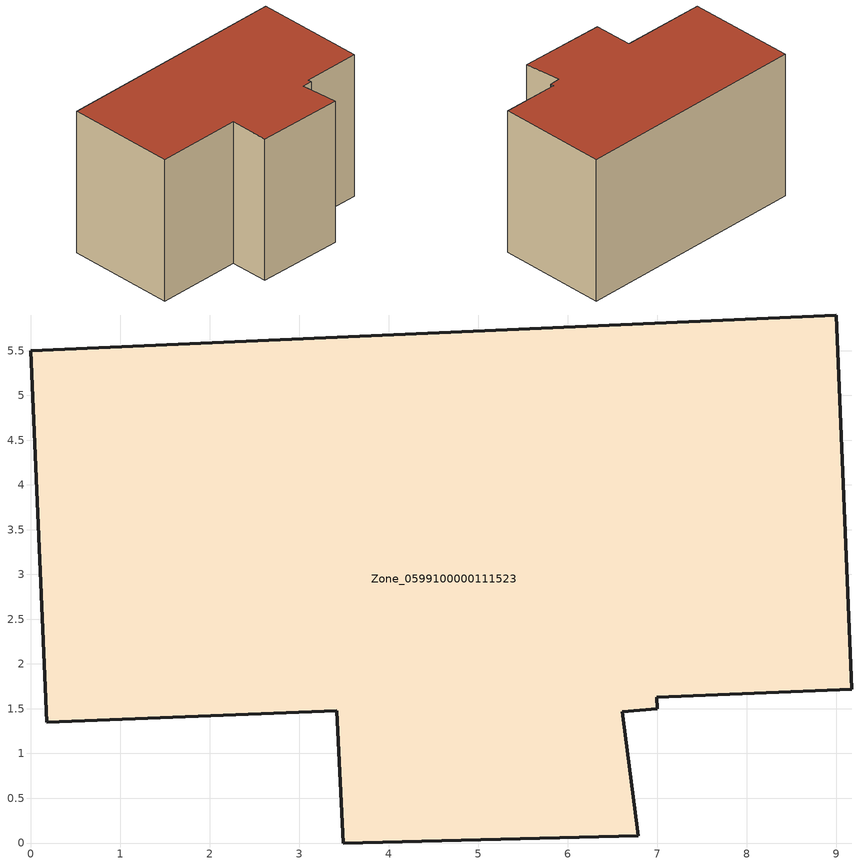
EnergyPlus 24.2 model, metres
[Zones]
Zone_0599100000111523
 floor ground (C_G): 0,5.5 9,5.9 9.17,1.72 6.99,1.63 7,1.5 6.61,1.47 6.78,0.08 3.49,0 3.42,1.48 0.18,1.35 z0
 wall outside (C_F): 9,5.9 0,5.5 0.18,1.35 3.42,1.48 3.49,0 6.78,0.08 6.61,1.47 7,1.5 6.99,1.63 9.17,1.72 9,5.9 z0:5.67
 roof outside (C_R): 6.61,1.47 7,1.5 6.99,1.63 9.17,1.72 9,5.9 0,5.5 0.18,1.35 3.42,1.48 3.49,0 6.78,0.08 z5.67
[BUILDING]
Pand.0599100000111523: North Axis=0; Terrain=City; Loads Convergence Tolerance Value=0.04; Temperature Convergence Tolerance Value=0.4; Solar Distribution=FullExterior; Maximum Number of Warmup Days=25; Minimum Number of Warmup Days=1
[Site:Location]
Rotterdam.The.Hague.AP_ZH_NLD Design_Conditions: Latitude=51.96; Longitude=4.45; Time Zone=1; Elevation=-4.5
[SITE:GROUNDTEMPERATURE:BUILDINGSURFACE]
18, 18, 18, 18, 18, 18, 18, 18, 18, 18, 18, 18
[MATERIAL] Thermal Absorptance=0.9; Solar Absorptance=0.7; Visible Absorptance=0.7
Name | Roughness | Thickness | Conductivity | Density | Specific Heat
G.TC.1946-1964 | MediumSmooth | 0.15 | 1 | 540 | 1210
F.TC.1946-1964 | Rough | 0.3 | 0.857143 | 1920 | 840
R.TC.1946-1964 | MediumRough | 0.2 | 0.235294 | 1500 | 1000
[CONSTRUCTION]
C_G: G.TC.1946-1964
C_F: F.TC.1946-1964
C_R: R.TC.1946-1964
[ZONE]
Zone_0599100000111523: Type=1; Multiplier=1; Ceiling Height=Autocalculate; Volume=Autocalculate; Floor Area=autocalculate; Part of Total Floor Area=Yes
[ZONEINFILTRATION:DESIGNFLOWRATE]
Infil_Zone_0599100000111523: Zone or ZoneList or Space or SpaceList=Zone_0599100000111523; Schedule=AlwaysOn; Design Flow Rate Calculation Method=Flow/Area; Flow Rate per Floor Area=0.003; Constant Term Coefficient=1; Temperature Term Coefficient=0; Velocity Term Coefficient=0; Velocity Squared Term Coefficient=0
[HVACTEMPLATE:ZONE:IDEALLOADSAIRSYSTEM]
Zone_0599100000111523: Maximum Heating Supply Air Temperature=50; Minimum Cooling Supply Air Temperature=13; Maximum Heating Supply Air Humidity Ratio=0.0156; Minimum Cooling Supply Air Humidity Ratio=0.0077; Heating Limit=NoLimit; Cooling Limit=NoLimit; Dehumidification Control Type=ConstantSensibleHeatRatio; Cooling Sensible Heat Ratio=0.7; Dehumidification Setpoint=60; Humidification Control Type=None; Humidification Setpoint=30; Outdoor Air Method=None; Outdoor Air Flow Rate per Person=0.00944; Outdoor Air Flow Rate per Zone Floor Area=0; Outdoor Air Flow Rate per Zone=0; Demand Controlled Ventilation Type=None; Outdoor Air Economizer Type=NoEconomizer; Heat Recovery Type=None; Sensible Heat Recovery Effectiveness=0.7; Latent Heat Recovery Effectiveness=0.65
[ZONECONTROL:THERMOSTAT]
ThermostatControl_Zone_0599100000111523: Zone or ZoneList=Zone_0599100000111523; Control Type Schedule=DualSetpointControlType; Control 1=Thermostat_Zone_0599100000111523; Temperature Difference Between Cutout And Setpoint=0
[THERMOSTATSETPOINT:DUALSETPOINT]
Thermostat_Zone_0599100000111523: Heating Setpoint Temperature Schedule=HeatingSetpoint_Zone_0599100000111523; Cooling Setpoint Temperature Schedule=CoolingSetpoint_Zone_0599100000111523
[SCHEDULE:COMPACT]
HeatingSetpoint_Zone_0599100000111523: Through: 12/31, For: AllDays, Until: 24:00, 21
CoolingSetpoint_Zone_0599100000111523: Through: 12/31, For: AllDays, Until: 24:00, 24
DualSetpointControlType: Through: 12/31, For: AllDays, Until: 24:00, 4
AlwaysOn: Through: 12/31, For: AllDays, Until: 24:00, 1
